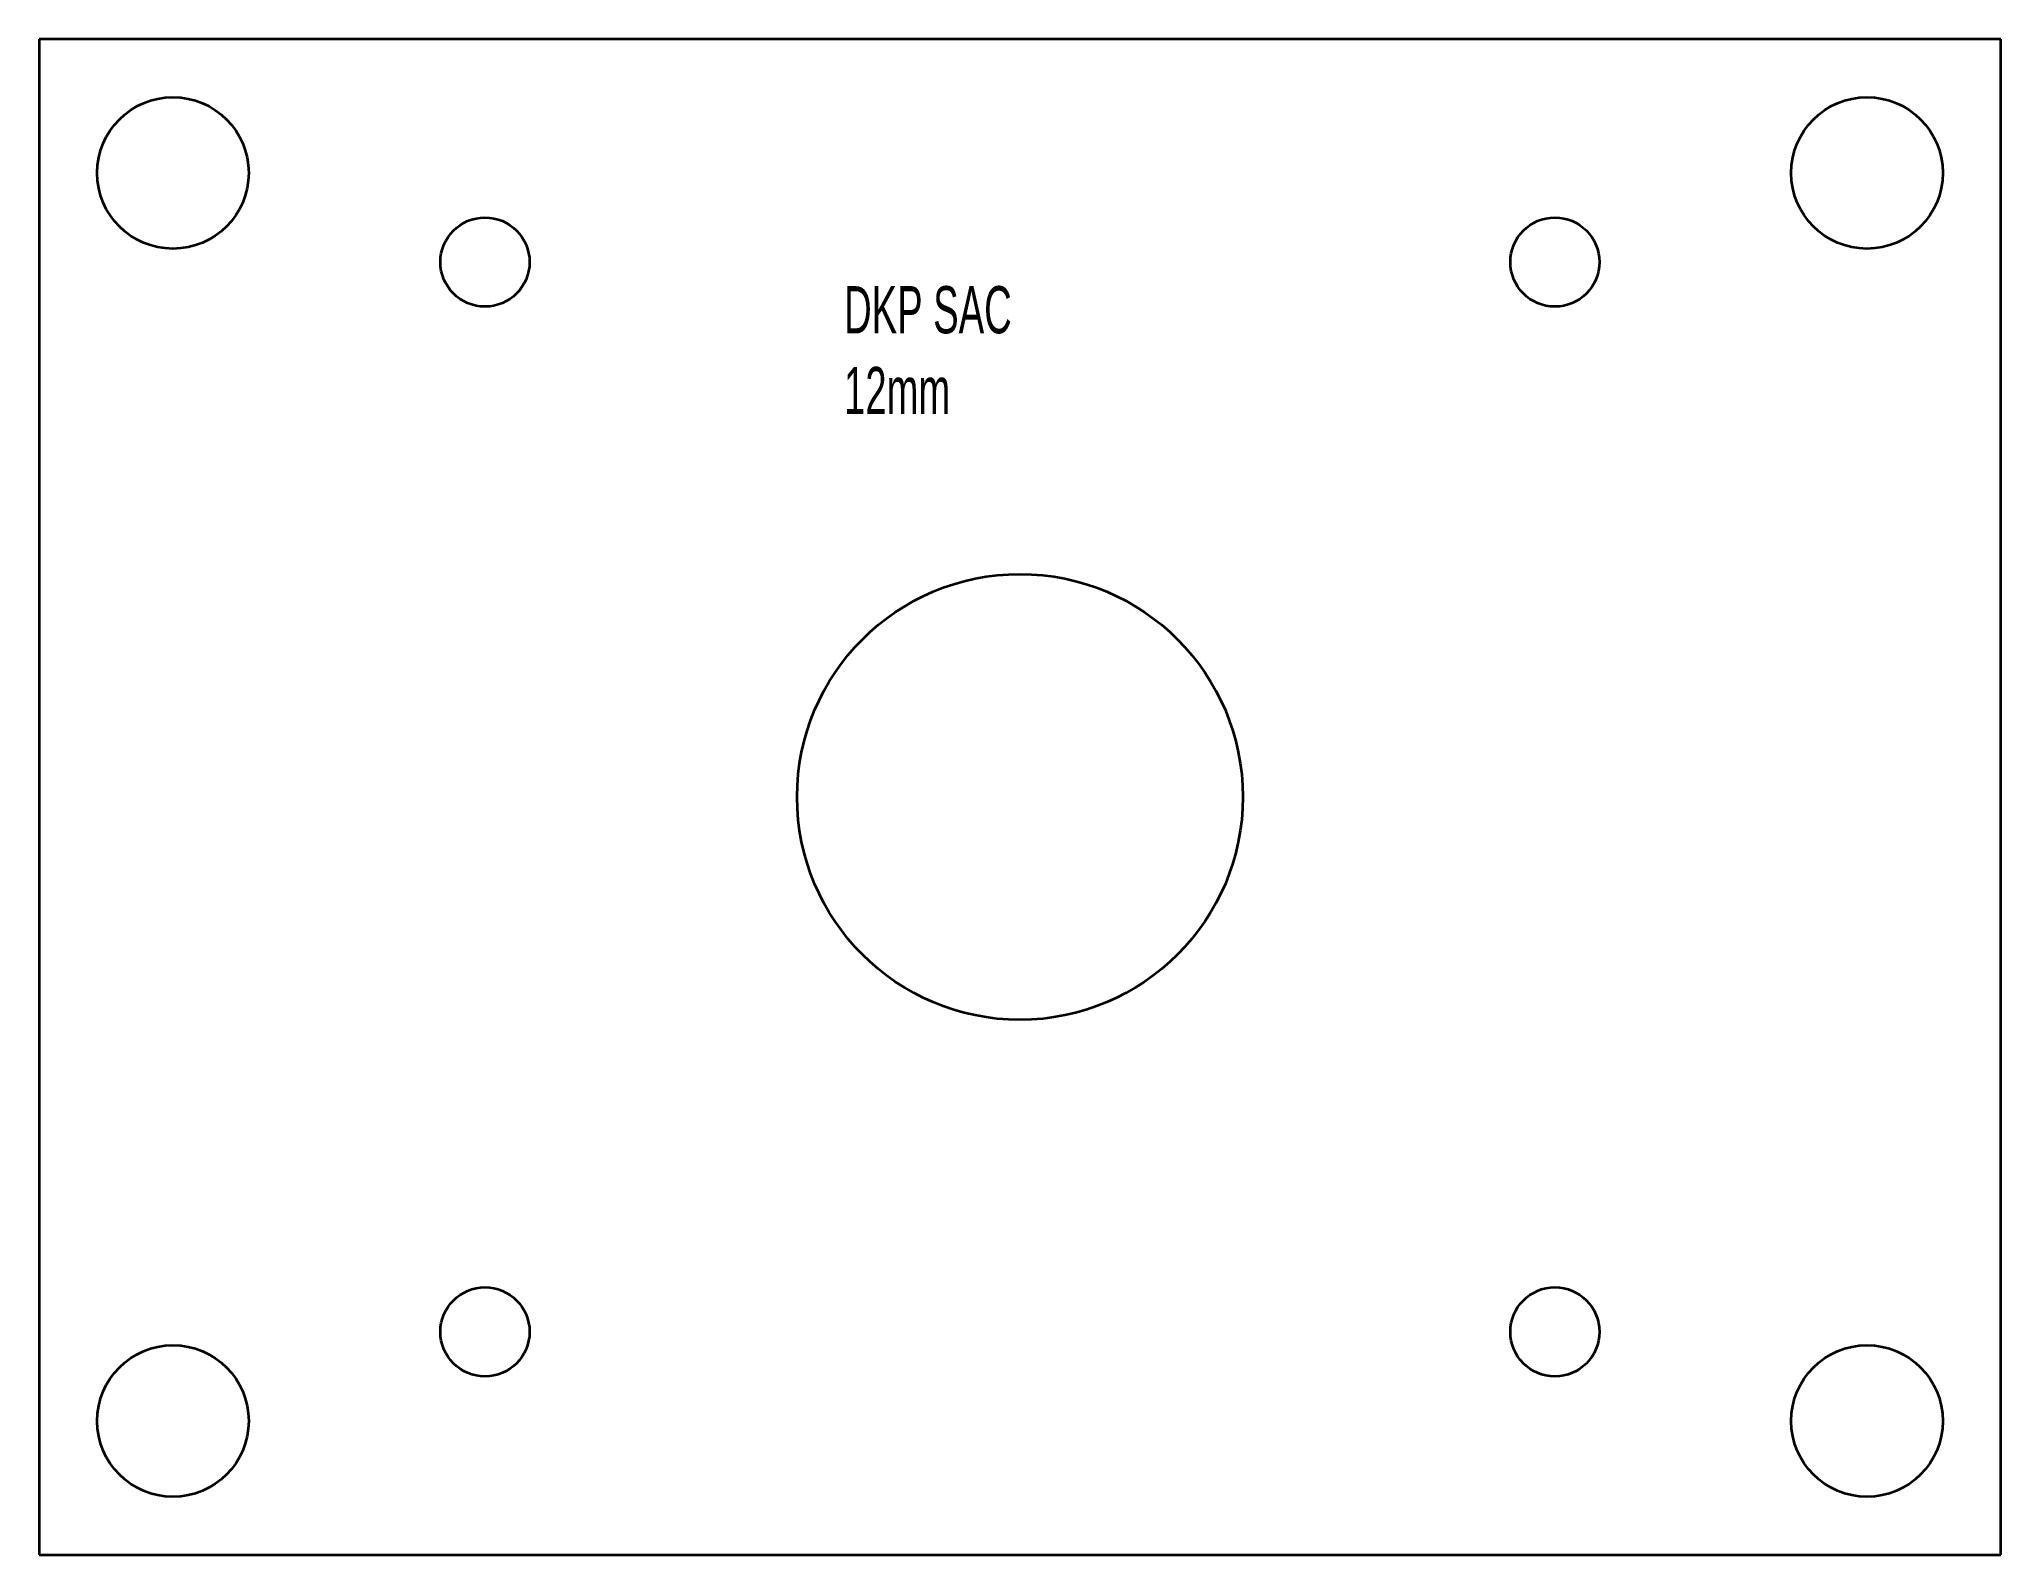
# Model space of a CAD drawing. Header units: millimetres. Extents: x -137 to -27, y 76 to 161.
import ezdxf

# ---------------------------------------------------------------- set-up
doc = ezdxf.new("R2010")
doc.units = ezdxf.units.MM
doc.styles.add('SLDTEXTSTYLE0', font='TXT', dxfattribs={"width": 0.605})

# ---------------------------------------------------------------- blocks, each defined once
blk = doc.blocks.new('SW_NOTE_0')
at = {"color": 0, "linetype": 'Continuous', "lineweight": 0, "char_height": 2.646, "attachment_point": 1, "style": 'SLDTEXTSTYLE0'}
for s, insert in [('DKP SAC', (0, 3.41)), ('12mm', (0, -1.12))]:
    blk.add_mtext(s, dxfattribs=dict(at, insert=insert))

msp = doc.modelspace()

# ---------------------------------------------------------------- linework, layer by layer
at = {"color": 7, "linetype": 'Continuous', "lineweight": 35}
for p, q in [((-26.83, 160.95), (-136.83, 160.95)), ((-136.83, 160.95), (-136.83, 75.95)), ((-26.83, 75.95), (-26.83, 160.95)), ((-136.83, 75.95), (-26.83, 75.95))]:
    msp.add_line(p, q, dxfattribs=at)
for centre, radius in [((-129.33, 153.45), 4.25), ((-34.33, 153.45), 4.25), ((-111.83, 148.45), 2.5), ((-51.83, 148.45), 2.5), ((-81.83, 118.45), 12.5), ((-111.83, 88.45), 2.5), ((-51.83, 88.45), 2.5), ((-129.33, 83.45), 4.25), ((-34.33, 83.45), 4.25)]:
    msp.add_circle(centre, radius, dxfattribs=at)

# ---------------------------------------------------------------- block references
at = {"color": 7, "linetype": 'Continuous', "lineweight": 0}
msp.add_blockref('SW_NOTE_0', (-91.69, 143.69), dxfattribs=at)

doc.saveas('drawing.dxf')
